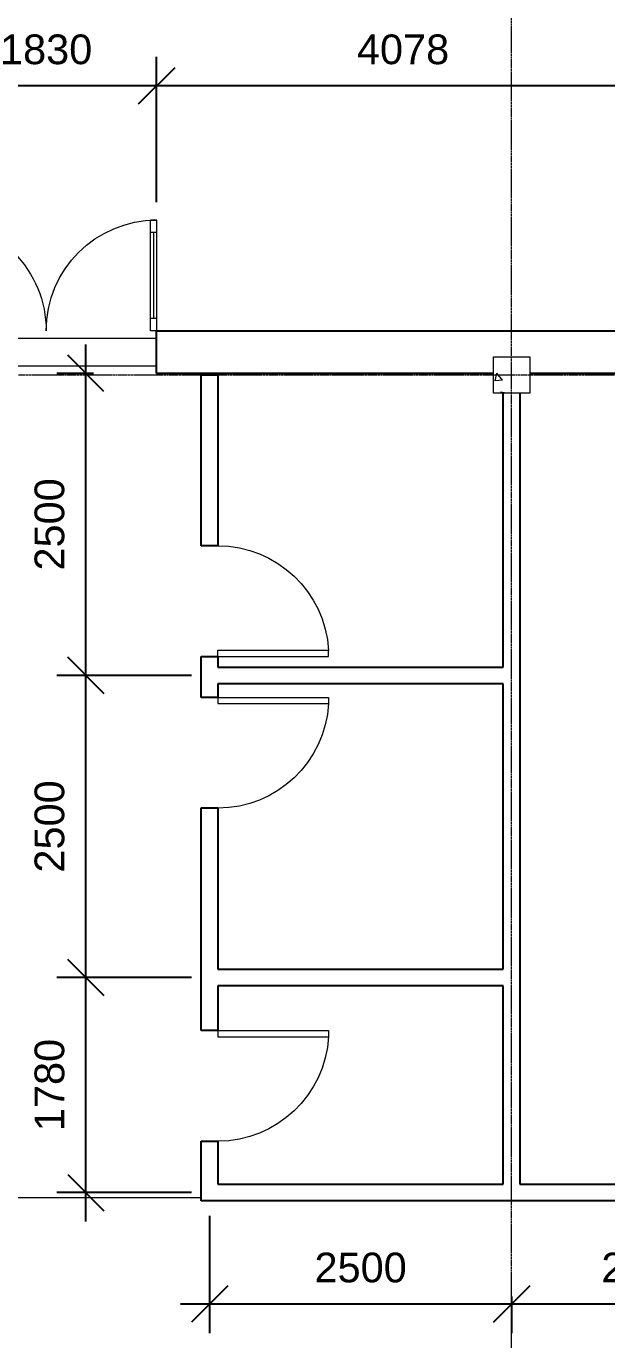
# Model space of a CAD drawing. Header units: millimetres. Extents: x -45493 to 8201, y -4031 to 20582.
# Drawn here: x -36540 to -31735, y 4229 to 15100 of the extents above; entities that cross this region are included whole.
import ezdxf

# ---------------------------------------------------------------- set-up
doc = ezdxf.new("R2010")
doc.units = ezdxf.units.MM
doc.linetypes.add('Grid Line', pattern=[22.225, 12.7, -3.175, 3.175, -3.175])
for name, color, linetype, lineweight in [('A-ANNO-DIMS', 10, 'Continuous', 9), ('A-AREA', 32, 'Continuous', 9), ('A-DOOR', 31, 'Continuous', 9), ('A-DOOR-GLAZ', 31, 'Continuous', 18), ('A-WALL', 113, 'Continuous', 9), ('I-WALL', 2, 'Continuous', 9), ('S-COLS', 52, 'Continuous', 9), ('S-GRID', 1, 'Continuous', 9)]:
    doc.layers.add(name, color=color, linetype=linetype, lineweight=lineweight)
doc.styles.add('Arial', font='Arial.ttf', dxfattribs={"height": 245.883234})
doc.dimstyles.new('Diagonal_-_2_5mm_Arial', dxfattribs={"dimscale": 304.8, "dimtxt": 250, "dimasz": 0.984252, "dimexe": 0.787402, "dimexo": 0.492126, "dimgap": 0.574147, "dimtad": 1, "dimdec": 0, "dimzin": 0, "dimdsep": 46, "dimtxsty": 'Arial', "dimblk1": 'OBLIQUE', "dimblk2": 'OBLIQUE', "dimsah": 1, "dimcen": 0.09, "dimdle": 0.787402, "dimazin": 0, "dimtfac": 1, "dimtdec": 4, "dimtix": 1, "dimtmove": 0, "dimatfit": 3, "dimfxl": 1, "dimtvp": 1, "dimtfill": 1, "dimtolj": 1, "dimtzin": 0, "dimarcsym": 2})
doc.dimstyles.new('Diagonal_-_2_5mm_Arial_1', dxfattribs={"dimscale": 304.8, "dimtxt": 250, "dimasz": 0.984252, "dimexe": 0.787402, "dimexo": 0.492126, "dimgap": 0.574147, "dimtad": 1, "dimdec": 0, "dimzin": 0, "dimdsep": 46, "dimtxsty": 'Arial', "dimblk1": 'OBLIQUE', "dimblk2": 'OBLIQUE', "dimsah": 1, "dimcen": 0.09, "dimdle": 0.787402, "dimazin": 0, "dimtfac": 1, "dimtdec": 4, "dimtix": 1, "dimtmove": 0, "dimatfit": 3, "dimfxl": 1, "dimtvp": 1, "dimtfill": 1, "dimtolj": 1, "dimtzin": 0, "dimarcsym": 2})
doc.dimstyles.new('Diagonal_-_2_5mm_Arial_2', dxfattribs={"dimscale": 304.8, "dimtxt": 250, "dimasz": 0.984252, "dimexe": 0.787402, "dimexo": 0.492126, "dimgap": 0.574147, "dimtad": 1, "dimdec": 0, "dimzin": 0, "dimdsep": 46, "dimtxsty": 'Arial', "dimblk1": 'OBLIQUE', "dimblk2": 'OBLIQUE', "dimsah": 1, "dimcen": 0.09, "dimdle": 0.787402, "dimazin": 0, "dimtfac": 1, "dimtdec": 4, "dimtix": 1, "dimtmove": 0, "dimatfit": 3, "dimfxl": 1, "dimtvp": 1, "dimtfill": 1, "dimtolj": 1, "dimtzin": 0, "dimarcsym": 2})
doc.dimstyles.new('Diagonal_-_2_5mm_Arial_3', dxfattribs={"dimscale": 304.8, "dimtxt": 250, "dimasz": 0.984252, "dimexe": 0.787402, "dimexo": 0.492126, "dimgap": 0.574147, "dimtad": 1, "dimdec": 0, "dimzin": 0, "dimdsep": 46, "dimtxsty": 'Arial', "dimblk1": 'OBLIQUE', "dimblk2": 'OBLIQUE', "dimsah": 1, "dimcen": 0.09, "dimdle": 0.787402, "dimazin": 0, "dimtfac": 1, "dimtdec": 4, "dimtix": 1, "dimtmove": 0, "dimatfit": 3, "dimfxl": 1, "dimtvp": 1, "dimtfill": 1, "dimtolj": 1, "dimtzin": 0, "dimarcsym": 2})

# ---------------------------------------------------------------- blocks, each defined once
blk = doc.blocks.new('M_Concrete-Square-Column - 300 x 300mm-V21-1st Floor Dimensioned Plan')
at = {"layer": 'S-COLS'}
h = blk.add_hatch(dxfattribs=at)
h.set_pattern_fill('FP_22', color=256, style=0, pattern_type=2)
h.set_pattern_definition([(230, (32452.4, 12214.2), (-728.737, 63.756), [76.2, -838.2]), (175, (32452.4, 12214.2), (140.972, -764.228), [60.96, -670.56]), (280.451, (32391.7, 12219.54), (-587.77, -700.467), [64.76, -712.36]), (226.184, (32452.4, 12011), (-1084.316, 168.17), [114.3, -1257.3]), (276.636, (32362.1, 12025), (-949.61, -989.71), [97.14, -1068.54]), (171.184, (32452.4, 12011), (-949.62, -989.7), [91.44, -1005.84]), (201, (32350.8, 12061.8), (-606.458, 409.061), [76.2, -838.2]), (146, (32350.8, 12061.8), (-247.208, -736.753), [60.96, -670.56]), (251.451, (32300.3, 12095.9), (-853.668, -327.685), [64.76, -712.36]), (217.5, (32452.42, 12214.23), (-12.3547, -338.2201), [33.528, -628.904, 33.528, -1320.292]), (217.5, (32452.42, 12214.23), (-12.3547, -338.2201), [-695.96, -647.192, 33.528, -639.572]), (187.5, (32452.42, 12214.23), (-267.279, -400.722), [33.528, -354.584, 33.528, -870.204]), (187.5, (32452.42, 12214.23), (-267.279, -400.722), [-421.64, -613.664, 33.528, -223.012]), (147.5, (32679, 12214.23), (-542.3633, 22.9153), [33.528, -220.472, 33.528, -1810.512]), (147.5, (32679, 12214.23), (-542.3633, 22.9153), [-287.528, -758.952, 33.528, -1018.032]), (137.5, (32780.6, 12214.23), (-592.517, -101.707), [33.528, -296.672, 33.528, -492.76, -746.76]), (137.5, (32780.6, 12214.23), (-592.517, -101.707), [-856.488, 33.528, -713.232])])
h.paths.add_polyline_path([(150, 150), (-150, 150), (-150, -150), (150, -150)], flags=0)
for p, q in [((150, 150), (-150, 150)), ((-150, 150), (-150, -150)), ((150, -150), (150, 150)), ((-150, -150), (150, -150))]:
    blk.add_line(p, q, dxfattribs=at)
blk = doc.blocks.new('M_Single-Flush - 0915 x 2032mm-145494-1st Floor Dimensioned Plan')
at = {"layer": 'A-DOOR', "lineweight": 18}
for p, q in [((406, -69), (406, -985)), ((458, -69), (406, -69)), ((458, -69), (458, -985)), ((458, -985), (406, -985))]:
    blk.add_line(p, q, dxfattribs=at)
at = {"layer": 'A-DOOR'}
blk.add_arc((458, -69), 917, 180, 266.8107, dxfattribs=at)
blk = doc.blocks.new('M_Single-Flush - 0915 x 2032mm-145493-1st Floor Dimensioned Plan')
at = {"layer": 'A-DOOR', "lineweight": 18}
for p, q in [((406, 69), (406, 985)), ((458, 985), (406, 985)), ((458, 69), (458, 985)), ((458, 69), (406, 69))]:
    blk.add_line(p, q, dxfattribs=at)
at = {"layer": 'A-DOOR'}
blk.add_arc((458, 69), 917, 93.1893, 180, dxfattribs=at)
blk = doc.blocks.new('M_Double-Glass 1 - 1830 x 2134mm-145522-1st Floor Dimensioned Plan')
at = {"layer": 'A-DOOR', "lineweight": 18}
for p, q in [((-916, 992), (-916, 1094)), ((-916, 1094), (-864, 1094)), ((-864, 992), (-864, 1094)), ((864, 992), (864, 1094)), ((915, 1094), (864, 1094)), ((915, 992), (915, 1094)), ((-916, 992), (-864, 992)), ((864, 992), (915, 992)), ((-916, 281), (-864, 281)), ((-916, 179), (-916, 281)), ((-864, 179), (-864, 281)), ((915, 281), (864, 281)), ((864, 179), (864, 281)), ((915, 179), (915, 281)), ((-916, 179), (-864, 179)), ((915, 179), (864, 179))]:
    blk.add_line(p, q, dxfattribs=at)
at = {"layer": 'A-DOOR'}
for p, q in [((-916, 281), (-916, 992)), ((-864, 281), (-864, 992)), ((864, 281), (864, 992)), ((915, 281), (915, 992))]:
    blk.add_line(p, q, dxfattribs=at)
for centre, radius, start, end in [((-916, 179), 916, 360, 90), ((915, 179), 915, 90, 180.0424)]:
    blk.add_arc(centre, radius, start, end, dxfattribs=at)
at = {"layer": 'A-DOOR-GLAZ'}
for p, q in [((-890, 992), (-890, 281)), ((890, 281), (890, 992))]:
    blk.add_line(p, q, dxfattribs=at)
blk = doc.blocks.new('_Oblique')
at = {"color": 0, "linetype": 'ByBlock', "lineweight": -2}
blk.add_line((-0.5, -0.5), (0.5, 0.5), dxfattribs=at)
blk = doc.blocks.new('DIMBLOCK30-1st Floor Dimensioned Plan')
at = {"layer": 'A-ANNO-DIMS', "color": 0, "lineweight": -2, "transparency": 16777216}
for p, q in [((-35461, 13645), (-35461, 14847)), ((-31382, 12754), (-31382, 14847)), ((-31142, 14607), (-35701, 14607))]:
    blk.add_line(p, q, dxfattribs=at)
at = {"layer": 'Defpoints', "color": 0, "transparency": 16777216}
for p in [(-35461, 14607), (-35461, 13495), (-31382, 12604)]:
    blk.add_point(p, dxfattribs=at)
at = {"layer": 'A-ANNO-DIMS', "color": 0, "lineweight": -2, "transparency": 16777216, "xscale": 299.9999999999999, "yscale": 299.9999999999999, "zscale": 299.9999999999999, "rotation": 180}
blk.add_blockref('_Oblique', (-35461, 14607), dxfattribs=at)
at = {"layer": 'A-ANNO-DIMS', "color": 0, "lineweight": -2, "transparency": 16777216, "xscale": 299.9999999999999, "yscale": 299.9999999999999, "zscale": 299.9999999999999}
blk.add_blockref('_Oblique', (-31382, 14607), dxfattribs=at)
at = {"layer": 'A-ANNO-DIMS', "color": 0, "transparency": 16777216, "insert": (-33421, 14907), "char_height": 245.9, "width": 904.62, "attachment_point": 5, "style": 'Arial', "bg_fill": 3, "box_fill_scale": 1.1, "bg_fill_color": 256, "bg_fill_true_color": 13158600, "bg_fill_transparency": 0}
blk.add_mtext('\\A1;4078', dxfattribs=at)
blk = doc.blocks.new('DIMBLOCK31-1st Floor Dimensioned Plan')
at = {"layer": 'A-ANNO-DIMS', "color": 0, "lineweight": -2, "transparency": 16777216}
for p, q in [((-37291, 13645), (-37291, 14847)), ((-35461, 13645), (-35461, 14847)), ((-35221, 14607), (-37531, 14607))]:
    blk.add_line(p, q, dxfattribs=at)
at = {"layer": 'Defpoints', "color": 0, "transparency": 16777216}
for p in [(-37291, 14607), (-37291, 13495), (-35461, 13495)]:
    blk.add_point(p, dxfattribs=at)
at = {"layer": 'A-ANNO-DIMS', "color": 0, "lineweight": -2, "transparency": 16777216, "xscale": 299.9999999999999, "yscale": 299.9999999999999, "zscale": 299.9999999999999, "rotation": 180}
blk.add_blockref('_Oblique', (-37291, 14607), dxfattribs=at)
at = {"layer": 'A-ANNO-DIMS', "color": 0, "lineweight": -2, "transparency": 16777216, "xscale": 299.9999999999999, "yscale": 299.9999999999999, "zscale": 299.9999999999999}
blk.add_blockref('_Oblique', (-35461, 14607), dxfattribs=at)
at = {"layer": 'A-ANNO-DIMS', "color": 0, "transparency": 16777216, "insert": (-36376, 14907), "char_height": 245.9, "width": 904.62, "attachment_point": 5, "style": 'Arial', "bg_fill": 3, "box_fill_scale": 1.1, "bg_fill_color": 256, "bg_fill_true_color": 13158600, "bg_fill_transparency": 0}
blk.add_mtext('\\A1;1830', dxfattribs=at)
blk = doc.blocks.new('DIMBLOCK33-1st Floor Dimensioned Plan')
at = {"layer": 'A-ANNO-DIMS', "color": 0, "lineweight": -2, "transparency": 16777216}
for p, q in [((-36047, 5207), (-36047, 7467)), ((-35172, 7227), (-36287, 7227)), ((-35172, 5447), (-36287, 5447))]:
    blk.add_line(p, q, dxfattribs=at)
at = {"layer": 'Defpoints', "color": 0, "transparency": 16777216}
for p in [(-36047, 7227), (-35022, 7227), (-35022, 5447)]:
    blk.add_point(p, dxfattribs=at)
at = {"layer": 'A-ANNO-DIMS', "color": 0, "lineweight": -2, "transparency": 16777216, "xscale": 299.9999999999999, "yscale": 299.9999999999999, "zscale": 299.9999999999999}
for p, rotation in [((-36047, 7227), 90), ((-36047, 5447), 270)]:
    blk.add_blockref('_Oblique', p, dxfattribs=dict(at, rotation=rotation))
at = {"layer": 'A-ANNO-DIMS', "color": 0, "transparency": 16777216, "insert": (-36347, 6337), "char_height": 245.9, "width": 904.62, "attachment_point": 5, "rotation": 90, "style": 'Arial', "bg_fill": 3, "box_fill_scale": 1.1, "bg_fill_color": 256, "bg_fill_true_color": 13158600, "bg_fill_transparency": 0}
blk.add_mtext('\\A1;1780', dxfattribs=at)
blk = doc.blocks.new('DIMBLOCK34-1st Floor Dimensioned Plan')
at = {"layer": 'A-ANNO-DIMS', "color": 0, "lineweight": -2, "transparency": 16777216}
for p, q in [((-36047, 6987), (-36047, 9967)), ((-35172, 9727), (-36287, 9727)), ((-35172, 7227), (-36287, 7227))]:
    blk.add_line(p, q, dxfattribs=at)
at = {"layer": 'Defpoints', "color": 0, "transparency": 16777216}
for p in [(-36047, 9727), (-35022, 9727), (-35022, 7227)]:
    blk.add_point(p, dxfattribs=at)
at = {"layer": 'A-ANNO-DIMS', "color": 0, "lineweight": -2, "transparency": 16777216, "xscale": 299.9999999999999, "yscale": 299.9999999999999, "zscale": 299.9999999999999}
for p, rotation in [((-36047, 9727), 90), ((-36047, 7227), 270)]:
    blk.add_blockref('_Oblique', p, dxfattribs=dict(at, rotation=rotation))
at = {"layer": 'A-ANNO-DIMS', "color": 0, "transparency": 16777216, "insert": (-36347, 8477), "char_height": 245.9, "width": 904.62, "attachment_point": 5, "rotation": 90, "style": 'Arial', "bg_fill": 3, "box_fill_scale": 1.1, "bg_fill_color": 256, "bg_fill_true_color": 13158600, "bg_fill_transparency": 0}
blk.add_mtext('\\A1;2500', dxfattribs=at)
blk = doc.blocks.new('DIMBLOCK35-1st Floor Dimensioned Plan')
at = {"layer": 'A-ANNO-DIMS', "color": 0, "lineweight": -2, "transparency": 16777216}
for p, q in [((-36047, 9487), (-36047, 12467)), ((-35985, 12227), (-36287, 12227)), ((-35172, 9727), (-36287, 9727))]:
    blk.add_line(p, q, dxfattribs=at)
at = {"layer": 'Defpoints', "color": 0, "transparency": 16777216}
for p in [(-36047, 12227), (-35835, 12227), (-35022, 9727)]:
    blk.add_point(p, dxfattribs=at)
at = {"layer": 'A-ANNO-DIMS', "color": 0, "lineweight": -2, "transparency": 16777216, "xscale": 299.9999999999999, "yscale": 299.9999999999999, "zscale": 299.9999999999999}
for p, rotation in [((-36047, 12227), 90), ((-36047, 9727), 270)]:
    blk.add_blockref('_Oblique', p, dxfattribs=dict(at, rotation=rotation))
at = {"layer": 'A-ANNO-DIMS', "color": 0, "transparency": 16777216, "insert": (-36347, 10977), "char_height": 245.9, "width": 904.62, "attachment_point": 5, "rotation": 90, "style": 'Arial', "bg_fill": 3, "box_fill_scale": 1.1, "bg_fill_color": 256, "bg_fill_true_color": 13158600, "bg_fill_transparency": 0}
blk.add_mtext('\\A1;2500', dxfattribs=at)
blk = doc.blocks.new('DIMBLOCK36-1st Floor Dimensioned Plan')
at = {"layer": 'A-ANNO-DIMS', "color": 0, "lineweight": -2, "transparency": 16777216}
for p, q in [((-35022, 5254), (-35022, 4284)), ((-32522, 4587), (-32522, 4284)), ((-32282, 4524), (-35262, 4524))]:
    blk.add_line(p, q, dxfattribs=at)
at = {"layer": 'Defpoints', "color": 0, "transparency": 16777216}
for p in [(-35022, 5404), (-32522, 4737), (-35022, 4524)]:
    blk.add_point(p, dxfattribs=at)
at = {"layer": 'A-ANNO-DIMS', "color": 0, "lineweight": -2, "transparency": 16777216, "xscale": 299.9999999999999, "yscale": 299.9999999999999, "zscale": 299.9999999999999, "rotation": 180}
blk.add_blockref('_Oblique', (-35022, 4524), dxfattribs=at)
at = {"layer": 'A-ANNO-DIMS', "color": 0, "lineweight": -2, "transparency": 16777216, "xscale": 299.9999999999999, "yscale": 299.9999999999999, "zscale": 299.9999999999999}
blk.add_blockref('_Oblique', (-32522, 4524), dxfattribs=at)
at = {"layer": 'A-ANNO-DIMS', "color": 0, "transparency": 16777216, "insert": (-33772, 4825), "char_height": 245.9, "width": 904.62, "attachment_point": 5, "style": 'Arial', "bg_fill": 3, "box_fill_scale": 1.1, "bg_fill_color": 256, "bg_fill_true_color": 13158600, "bg_fill_transparency": 0}
blk.add_mtext('\\A1;2500', dxfattribs=at)
blk = doc.blocks.new('DIMBLOCK37-1st Floor Dimensioned Plan')
at = {"layer": 'A-ANNO-DIMS', "color": 0, "lineweight": -2, "transparency": 16777216}
for p, q in [((-30272, 8297), (-30272, 4284)), ((-32522, 4587), (-32522, 4284)), ((-30032, 4524), (-32762, 4524))]:
    blk.add_line(p, q, dxfattribs=at)
at = {"layer": 'Defpoints', "color": 0, "transparency": 16777216}
for p in [(-30272, 8447), (-32522, 4737), (-32522, 4524)]:
    blk.add_point(p, dxfattribs=at)
at = {"layer": 'A-ANNO-DIMS', "color": 0, "lineweight": -2, "transparency": 16777216, "xscale": 299.9999999999999, "yscale": 299.9999999999999, "zscale": 299.9999999999999, "rotation": 180}
blk.add_blockref('_Oblique', (-32522, 4524), dxfattribs=at)
at = {"layer": 'A-ANNO-DIMS', "color": 0, "lineweight": -2, "transparency": 16777216, "xscale": 299.9999999999999, "yscale": 299.9999999999999, "zscale": 299.9999999999999}
blk.add_blockref('_Oblique', (-30272, 4524), dxfattribs=at)
at = {"layer": 'A-ANNO-DIMS', "color": 0, "transparency": 16777216, "insert": (-31397, 4825), "char_height": 245.9, "width": 904.62, "attachment_point": 5, "style": 'Arial', "bg_fill": 3, "box_fill_scale": 1.1, "bg_fill_color": 256, "bg_fill_true_color": 13158600, "bg_fill_transparency": 0}
blk.add_mtext('\\A1;2250', dxfattribs=at)

msp = doc.modelspace()

# ---------------------------------------------------------------- linework, layer by layer
at = {"layer": 'A-AREA'}
msp.add_line((-35091.5, 5404), (-37659.8, 5404), dxfattribs=at)
at = {"layer": 'A-WALL'}
for p, q in [((-35460.7, 12515.6), (-37290.7, 12515.6)), ((-37290.7, 12290.6), (-35460.7, 12290.6))]:
    msp.add_line(p, q, dxfattribs=at)
at = {"layer": 'A-WALL', "lineweight": 25}
for p, q in [((-35460.7, 12226.9), (-35460.7, 12579.3)), ((-35460.7, 12579.3), (-31382.3, 12579.3)), ((-32672.3, 12226.9), (-35460.7, 12226.9)), ((-31382.3, 12226.9), (-32372.3, 12226.9))]:
    msp.add_line(p, q, dxfattribs=at)
at = {"layer": 'I-WALL', "lineweight": 25}
for p, q in [((-35091.5, 10798.5), (-35091.5, 12214.2)), ((-35091.5, 12214.2), (-34953, 12214.2)), ((-34953, 12214.2), (-34953, 10798.5)), ((-32591.5, 9796.2), (-32591.5, 12064.2)), ((-32453, 12064.2), (-32453, 5516)), ((-34953, 10798.5), (-35091.5, 10798.5)), ((-35091.5, 9545), (-35091.5, 9883.5)), ((-35091.5, 9883.5), (-34953, 9883.5)), ((-34953, 9883.5), (-34953, 9796.2)), ((-34953, 9796.2), (-32591.5, 9796.2)), ((-34953, 9657.7), (-34953, 9545)), ((-32591.5, 9657.7), (-34953, 9657.7)), ((-32591.5, 7296.2), (-32591.5, 9657.7)), ((-34953, 9545), (-35091.5, 9545)), ((-35091.5, 6788), (-35091.5, 8630)), ((-35091.5, 8630), (-34953, 8630)), ((-34953, 8630), (-34953, 7296.2)), ((-34953, 7296.2), (-32591.5, 7296.2)), ((-34953, 7157.7), (-34953, 6788)), ((-32591.5, 7157.7), (-34953, 7157.7)), ((-32591.5, 5516), (-32591.5, 7157.7)), ((-34953, 6788), (-35091.5, 6788)), ((-35091.5, 5377.5), (-35091.5, 5873)), ((-35091.5, 5873), (-34953, 5873)), ((-34953, 5873), (-34953, 5516)), ((-34953, 5516), (-32591.5, 5516)), ((-32453, 5516), (-30272.3, 5516)), ((-30272.3, 5377.5), (-35091.5, 5377.5))]:
    msp.add_line(p, q, dxfattribs=at)
at = {"layer": 'S-GRID', "linetype": 'Grid Line'}
for p, q in [((-32522.3, -4031.1), (-32522.3, 19281.6)), ((-45492.8, 12214.2), (6901.3, 12214.2))]:
    msp.add_line(p, q, dxfattribs=at)

# ---------------------------------------------------------------- block references
at = {"layer": 'A-DOOR', "xscale": -1}
msp.add_blockref('M_Double-Glass 1 - 1830 x 2134mm-145522-1st Floor Dimensioned Plan', (-36375.7, 12400.8), dxfattribs=at)
for name, p, rotation in [('M_Single-Flush - 0915 x 2032mm-145494-1st Floor Dimensioned Plan', (-35022.3, 10341), 90.00000000000007), ('M_Single-Flush - 0915 x 2032mm-145493-1st Floor Dimensioned Plan', (-35022.3, 9087.5), 270.0000000000001), ('M_Single-Flush - 0915 x 2032mm-145493-1st Floor Dimensioned Plan', (-35022.3, 6330.5), 270.0000000000001)]:
    msp.add_blockref(name, p, dxfattribs=dict(at, rotation=rotation))
at = {"layer": 'S-COLS', "xscale": -1, "rotation": 180}
msp.add_blockref('M_Concrete-Square-Column - 300 x 300mm-V21-1st Floor Dimensioned Plan', (-32522.3, 12214.2), dxfattribs=at)

# ---------------------------------------------------------------- next in the draw order: dimensions: what is measured, and where the dimension line sits
at = {"layer": 'A-ANNO-DIMS'}
for base, p1, p2, angle, dimstyle, override, picture, middle in [((-35460.7, 14606.6), (-31382.3, 12604), (-35460.7, 13495.1), 180, 'Diagonal_-_2_5mm_Arial', {"dimpost": '<>', "dimfxl": 4174.579292}, 'DIMBLOCK30-1st Floor Dimensioned Plan', (-33421.5, 14907.1)), ((-36046.7, 7226.9), (-35022.3, 5446.7), (-35022.3, 7226.9), 90, 'Diagonal_-_2_5mm_Arial_1', {"dimpost": '<>', "dimfxl": 1780.2}, 'DIMBLOCK33-1st Floor Dimensioned Plan', (-36347.2, 6336.8))]:
    dim = msp.add_linear_dim(base=base, p1=p1, p2=p2, angle=angle, dimstyle=dimstyle, override=override, dxfattribs=at)
    dim.commit()
    dim.dimension.update_dxf_attribs({"geometry": picture, "text_midpoint": middle})

# ---------------------------------------------------------------- next in the draw order: dimensions: what is measured, and where the dimension line sits
for base, p1, p2, angle, dimstyle, override, picture, middle in [((-37290.7, 14606.6), (-35460.7, 13495.1), (-37290.7, 13495.1), 180, 'Diagonal_-_2_5mm_Arial', {"dimpost": '<>', "dimfxl": 1830}, 'DIMBLOCK31-1st Floor Dimensioned Plan', (-36375.7, 14907.2)), ((-36046.7, 9726.9), (-35022.3, 7226.9), (-35022.3, 9726.9), 90, 'Diagonal_-_2_5mm_Arial_1', {"dimpost": '<>', "dimfxl": 2500}, 'DIMBLOCK34-1st Floor Dimensioned Plan', (-36347.2, 8476.9)), ((-35022.3, 4524.5), (-32522.3, 4736.6), (-35022.3, 5404), 180, 'Diagonal_-_2_5mm_Arial_3', {"dimpost": '<>', "dimfxl": 2587.538454}, 'DIMBLOCK36-1st Floor Dimensioned Plan', (-33772.3, 4825))]:
    dim = msp.add_linear_dim(base=base, p1=p1, p2=p2, angle=angle, dimstyle=dimstyle, override=override, dxfattribs=at)
    dim.commit()
    dim.dimension.update_dxf_attribs({"geometry": picture, "text_midpoint": middle})

# ---------------------------------------------------------------- next in the draw order: dimensions: what is measured, and where the dimension line sits
for base, p1, p2, angle, dimstyle, override, picture, middle in [((-36046.7, 12226.9), (-35022.3, 9726.9), (-35834.6, 12226.9), 90, 'Diagonal_-_2_5mm_Arial_2', {"dimpost": '<>', "dimfxl": 2628.65424}, 'DIMBLOCK35-1st Floor Dimensioned Plan', (-36347.2, 10976.9)), ((-32522.3, 4524.5), (-30272.3, 8446.7), (-32522.3, 4736.6), 180, 'Diagonal_-_2_5mm_Arial', {"dimpost": '<>', "dimfxl": 4339.04802}, 'DIMBLOCK37-1st Floor Dimensioned Plan', (-31397.3, 4825))]:
    dim = msp.add_linear_dim(base=base, p1=p1, p2=p2, angle=angle, dimstyle=dimstyle, override=override, dxfattribs=at)
    dim.commit()
    dim.dimension.update_dxf_attribs({"geometry": picture, "text_midpoint": middle})

doc.saveas('drawing.dxf')
